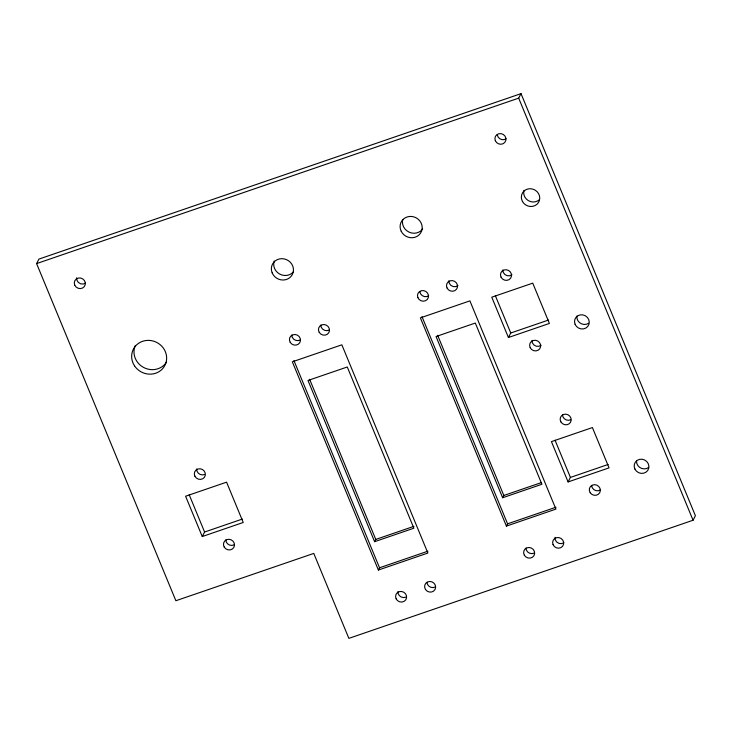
<?xml version="1.0" encoding="UTF-8"?>
<svg xmlns="http://www.w3.org/2000/svg" width="732" height="732" viewBox="0 0 732 732"><rect width="100%" height="100%" fill="white"/><g stroke="black" fill="none" stroke-linecap="round" stroke-linejoin="round"><path stroke-width="1.1" d="M36.6 263.593L38.942 259.082L521.019 93.632L695.4 515.731L693.058 520.242L348.862 638.368L313.763 553.41L175.881 600.734L36.6 263.593L518.686 98.143L521.019 93.632M202.252 536.538L243.225 522.474L226.572 482.168L185.599 496.232L202.252 536.538L204.594 532.027L242.329 519.07M374.601 541.68L413.873 528.202L347.27 366.988L307.998 380.466L374.601 541.68L375.772 539.429L413.973 526.317M378.371 570.036L427.881 553.044L341.853 344.818L292.343 361.809L378.371 570.036L379.542 567.785L427.973 551.159M508.42 337.507L549.393 323.443L532.74 283.147L491.767 297.201L508.42 337.507L510.762 332.996L548.497 320.049M502.646 497.742L541.909 484.264L475.306 323.05L436.043 336.528L502.646 497.742L503.817 495.482L540.957 482.736M506.407 526.098L555.917 509.106L469.898 300.879L420.388 317.871L506.407 526.098L507.578 523.837L556.009 507.212M568.087 481.931L609.061 467.867L592.408 427.561L551.434 441.625L568.087 481.931L570.42 477.42L608.164 464.463M518.686 98.143L693.058 520.242M495.39 295.792L510.762 332.996M555.048 440.216L570.42 477.42M437.645 335.32L503.817 495.482M421.989 316.672L507.578 523.837M309.609 379.268L375.772 539.429M293.953 360.611L379.542 567.785M189.222 494.823L204.594 532.027M166.594 362.02A17.724 16.671 27.4 0 1 143.637 367.464A17.724 16.671 27.4 0 1 135.356 345.403M293.477 271.81A11.19 10.523 27.4 0 1 279.578 274.006A11.19 10.523 27.4 0 1 274.226 261.05M234.057 544.873A5.6 5.261 27.4 0 1 225.795 539.804M85.488 283.174A5.6 5.261 27.4 0 1 76.677 277.767M204.594 474.492A5.6 5.261 27.4 0 1 196.67 468.928M570.75 419.738A5.6 5.261 27.4 0 1 562.487 414.669M511.97 274.756A5.6 5.261 27.4 0 1 502.838 269.898M588.674 323.251A7.466 7.018 27.4 0 1 576.917 316.041M541.104 345.284A5.6 5.261 27.4 0 1 531.972 340.426M506.114 138.815A5.6 5.261 27.4 0 1 497.293 134.798M457.976 285.617A5.6 5.261 27.4 0 1 448.844 280.759M539.356 199.735A9.333 8.775 27.4 0 1 528.22 200.541A9.333 8.775 27.4 0 1 524.002 190.311M428.668 295.783A5.6 5.261 27.4 0 1 419.848 291.766M422.639 228.997A11.19 10.523 27.4 0 1 408.959 232.081A11.19 10.523 27.4 0 1 402.765 219.454M329.052 330.114A5.6 5.261 27.4 0 1 320.79 325.045M300.029 340.078A5.6 5.261 27.4 0 1 291.766 335.009M648.708 467.4A7.466 7.018 27.4 0 1 636.538 460.922M600.194 490.101A5.6 5.261 27.4 0 1 591.63 485.545M563.841 542.76A5.6 5.261 27.4 0 1 555.03 537.343M534.214 553.072A5.6 5.261 27.4 0 1 525.951 548.003M405.848 597.156A5.6 5.261 27.4 0 1 397.924 591.593M435.503 586.881A5.6 5.261 27.4 0 1 426.948 582.333M560.868 421.879A5.6 5.261 27.4 0 0 570.448 422.41A5.6 5.261 27.4 0 0 565.717 414.156A5.6 5.261 27.4 0 0 560.868 421.879M530.178 347.673A5.6 5.261 27.4 0 0 539.722 348.807A5.6 5.261 27.4 0 0 535.549 340.298A5.6 5.261 27.4 0 0 530.178 347.673M501.036 277.144A5.6 5.261 27.4 0 0 510.588 278.27A5.6 5.261 27.4 0 0 506.407 269.76A5.6 5.261 27.4 0 0 501.036 277.144M575.059 324.23A7.466 7.018 27.4 0 0 587.704 326.527A7.466 7.018 27.4 0 0 582.892 314.897A7.466 7.018 27.4 0 0 575.059 324.23M522.538 201.611A9.333 8.775 27.4 0 0 538.496 202.49A9.333 8.775 27.4 0 0 530.609 188.737A9.333 8.775 27.4 0 0 522.538 201.611M495.317 140.672A5.6 5.261 27.4 0 0 504.806 142.401A5.6 5.261 27.4 0 0 501.2 133.672A5.6 5.261 27.4 0 0 495.317 140.672M447.042 288.005A5.6 5.261 27.4 0 0 456.594 289.131A5.6 5.261 27.4 0 0 452.422 280.621A5.6 5.261 27.4 0 0 447.042 288.005M417.88 297.64A5.6 5.261 27.4 0 0 427.36 299.361A5.6 5.261 27.4 0 0 423.755 290.641A5.6 5.261 27.4 0 0 417.88 297.64M401.2 231.248A11.19 10.523 27.4 0 0 420.296 233.508A11.19 10.523 27.4 0 0 411.942 216.498A11.19 10.523 27.4 0 0 401.2 231.248M319.17 332.264A5.6 5.261 27.4 0 0 328.75 332.786A5.6 5.261 27.4 0 0 324.02 324.532A5.6 5.261 27.4 0 0 319.17 332.264M290.147 342.219A5.6 5.261 27.4 0 0 299.727 342.75A5.6 5.261 27.4 0 0 294.996 334.497A5.6 5.261 27.4 0 0 290.147 342.219M272.167 272.862A11.19 10.523 27.4 0 0 291.135 276.321A11.19 10.523 27.4 0 0 283.925 258.863A11.19 10.523 27.4 0 0 272.167 272.862M134.523 365.835A17.724 16.671 27.4 0 0 164.792 365.588A17.724 16.671 27.4 0 0 148.12 340.371A17.724 16.671 27.4 0 0 134.523 365.835M74.691 285.032A5.6 5.261 27.4 0 0 84.18 286.752A5.6 5.261 27.4 0 0 80.575 278.032A5.6 5.261 27.4 0 0 74.691 285.032M224.175 547.014A5.6 5.261 27.4 0 0 233.755 547.545A5.6 5.261 27.4 0 0 229.015 539.292A5.6 5.261 27.4 0 0 224.175 547.014M194.868 476.166A5.6 5.261 27.4 0 0 204.42 477.301A5.6 5.261 27.4 0 0 200.239 468.791A5.6 5.261 27.4 0 0 194.868 476.166M634.918 469.084A7.466 7.018 27.4 0 0 647.646 470.584A7.466 7.018 27.4 0 0 642.083 459.238A7.466 7.018 27.4 0 0 634.918 469.084M590.193 492.718A5.6 5.261 27.4 0 0 599.755 492.645A5.6 5.261 27.4 0 0 594.485 484.676A5.6 5.261 27.4 0 0 590.193 492.718M553.044 544.608A5.6 5.261 27.4 0 0 562.533 546.337A5.6 5.261 27.4 0 0 558.928 537.608A5.6 5.261 27.4 0 0 553.044 544.608M524.341 555.213A5.6 5.261 27.4 0 0 533.912 555.744A5.6 5.261 27.4 0 0 529.181 547.49A5.6 5.261 27.4 0 0 524.341 555.213M396.131 598.84A5.6 5.261 27.4 0 0 405.674 599.966A5.6 5.261 27.4 0 0 401.502 591.465A5.6 5.261 27.4 0 0 396.131 598.84M425.512 589.507A5.6 5.261 27.4 0 0 435.064 589.425A5.6 5.261 27.4 0 0 429.803 581.464A5.6 5.261 27.4 0 0 425.512 589.507"/></g></svg>
